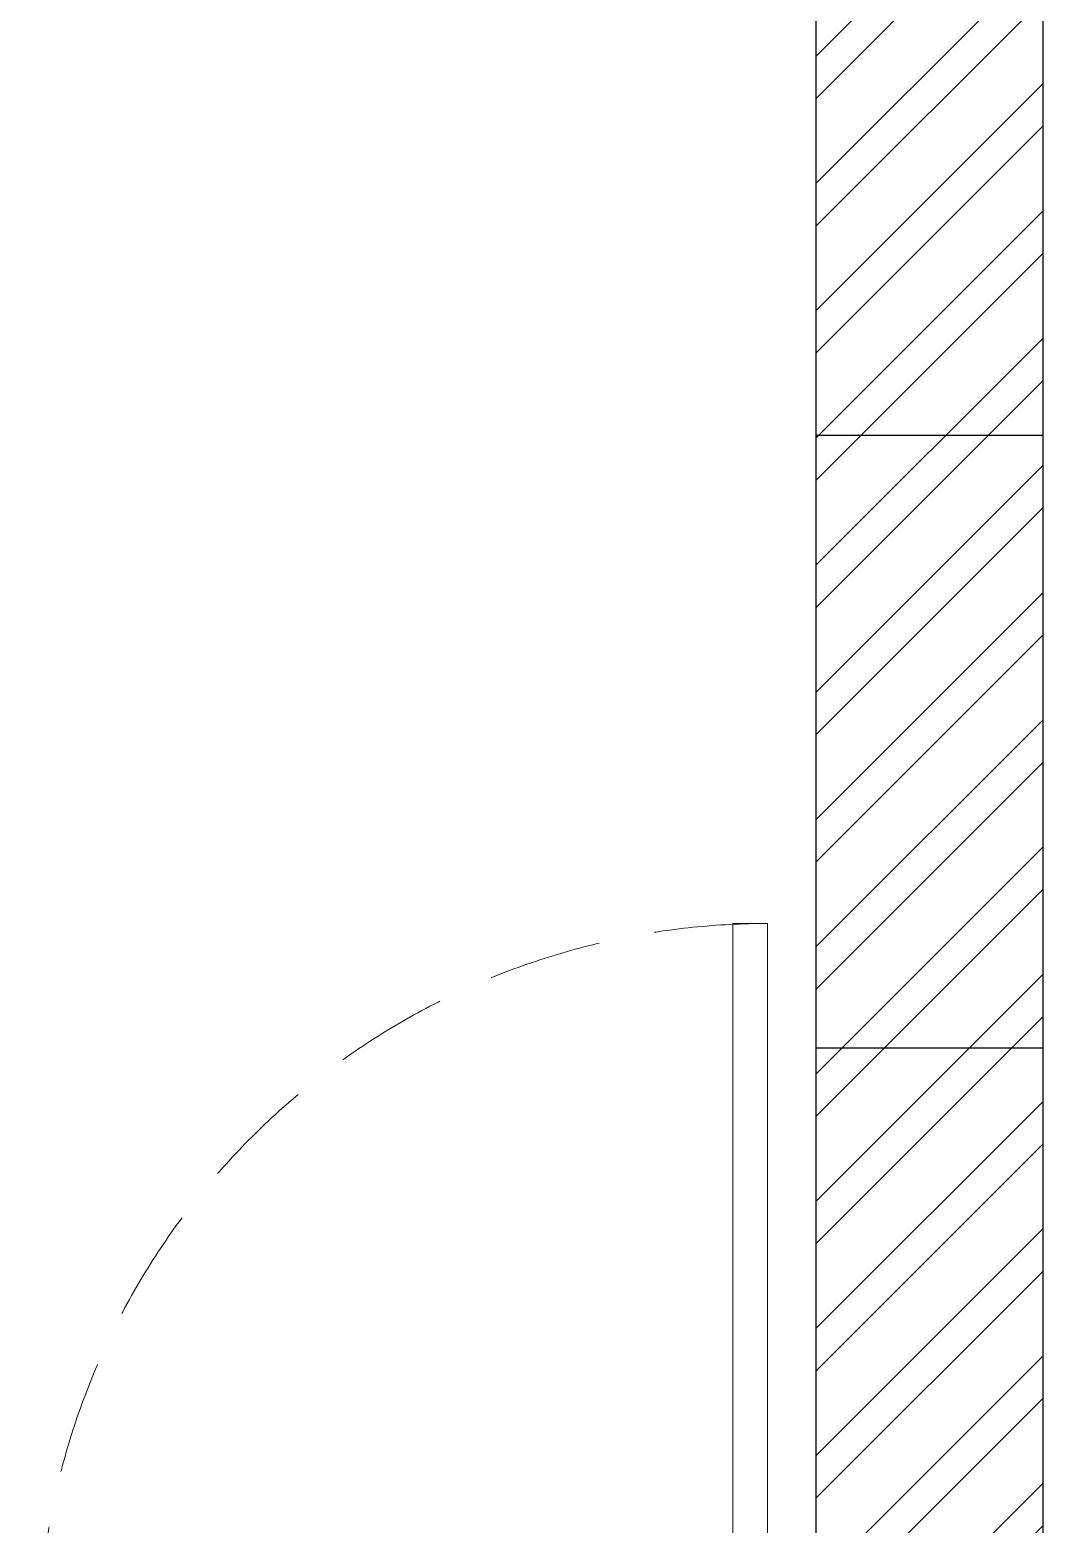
# Model space of a CAD drawing. Header units: feet. Extents: x 9819784 to 9831901, y -7052673 to -7045588.
# Drawn here: x 9830964 to 9831901, y -7049606 to -7048223 of the extents above; entities that cross this region are included whole.
import ezdxf

# ---------------------------------------------------------------- set-up
doc = ezdxf.new("R2010")
doc.units = ezdxf.units.FT
doc.header["$LTSCALE"] = 33
doc.header["$MEASUREMENT"] = 0
doc.linetypes.add('HIDDEN2', pattern=[4.7624999999999975, 3.174999999999998, -1.587499999999999])
doc.layers.add('A-WALL', color=1, linetype='Continuous')
for name, color, linetype, lineweight in [('A-WALL HATCH', 251, 'Continuous', 0), ('Door', 2, 'Continuous', 13), ('LENS-DOOR', 34, 'Continuous', 20), ('LENS_DIMENSION', 193, 'Continuous', 0)]:
    doc.layers.add(name, color=color, linetype=linetype, lineweight=lineweight)

# ---------------------------------------------------------------- blocks, each defined once
blk = doc.blocks.new('A$C917db70c')
at = {"layer": 'A-WALL HATCH'}
h = blk.add_hatch(dxfattribs=at)
h.set_pattern_fill('ANSI32', color=256, scale=222)
h.set_pattern_definition([(45, (-12.4013486392796, 3825.259784526192), (-58.86663953378008, 58.86663953378008), []), (45, (26.84307765075937, 3825.259784526192), (-58.86663953378008, 58.86663953378008), [])])
h.paths.add_polyline_path([(0, 4075), (-209.9993487000465, 4075), (-209.9993487000465, 3508), (0, 3508)])
h.paths.add_polyline_path([(0, 2665), (-209.9993487000465, 2665), (-209.9993487000465, 2098), (0, 2098)])
h.paths.add_polyline_path([(0, 2665), (0, 3508), (-209.9993487000465, 3508), (-209.9993487000465, 3210), (-209.9993487000465, 2960), (-209.9993487000465, 2665)])
h.paths.add_polyline_path([(0, 455), (0, 2098), (-209.9993487000465, 2098), (-209.9993487000465, 1460.480862290598), (-209.9993487000465, 455)])
h.paths.add_polyline_path([(0, 4075), (0, 7085), (-2304.999348700047, 7085), (-2304.999348700047, 6935), (-209.9993487000465, 6935), (-209.9993487000465, 4075)])
h.paths.add_polyline_path([(-644.9993487000465, 0), (-644.9993487000465, 150), (-10454.99934870004, 150), (-10454.99934870004, 0)])
h.paths.add_polyline_path([(-3474.999348700047, 6925), (-3474.999348700047, 7085), (-9554.999364762567, 7085), (-9554.999364762567, 6924.822166100145)])
at = {"layer": 'A-WALL'}
for p, q in [((0, 0), (0, 7085)), ((-209.9993487000465, 3210), (-209.9993487000465, 6935)), ((-209.9993487000465, 4075), (0, 4075)), ((-209.9993487000465, 3508), (0, 3508)), ((-209.9993487000465, 2960), (-209.9993487000465, 3210))]:
    blk.add_line(p, q, dxfattribs=at)
blk = doc.blocks.new('*U50')
at = {"layer": 'LENS-DOOR'}
for p, q in [((548120.2320027523, 1779249.428635961), (548120.2320027453, 1778574.74113736)), ((548120.2320027523, 1779249.428635961), (548152.1070027578, 1779249.428635947)), ((548152.1070027316, 1778574.741137346), (548152.1070027578, 1779249.428635947)), ((547437.5757527299, 1778574.741137398), (547474.763252741, 1778574.741137389)), ((547437.575752725, 1778569.428637378), (547437.5757527299, 1778574.741137398)), ((547474.7632527268, 1778540.209887454), (547474.763252741, 1778574.741137389)), ((548120.2320027453, 1778574.74113736), (548152.1070027316, 1778574.741137346)), ((548191.9507527576, 1778574.741137379), (548154.7632527369, 1778574.741137346)), ((548154.7632527275, 1778540.209887416), (548154.7632527369, 1778574.741137346)), ((548191.950752748, 1778569.428637359), (548191.9507527576, 1778574.741137379)), ((547432.2632527433, 1778569.428637402), (547437.575752725, 1778569.428637378)), ((547432.2632527194, 1778483.28963872), (547432.2632527433, 1778569.428637402)), ((548197.2632527373, 1778569.428637359), (548191.950752748, 1778569.428637359)), ((548197.2632527252, 1778483.289638711), (548197.2632527373, 1778569.428637359)), ((547474.7632527268, 1778540.209887454), (547485.3882527311, 1778540.209887435)), ((547485.3882527287, 1778477.977138734), (547485.3882527311, 1778540.209887435)), ((548144.1382527421, 1778477.977138672), (548144.1382527279, 1778540.209887387)), ((548154.7632527275, 1778540.209887416), (548144.1382527279, 1778540.209887387)), ((547432.2632527194, 1778483.28963872), (547437.5757527275, 1778483.28963872)), ((547437.5757527275, 1778477.977138743), (547437.5757527275, 1778483.28963872)), ((547437.5757527275, 1778477.977138743), (547485.3882527287, 1778477.977138734)), ((548191.9507527337, 1778477.977138692), (548144.1382527421, 1778477.977138672)), ((548191.9507527337, 1778477.977138692), (548191.9507527337, 1778483.289638711)), ((548197.2632527252, 1778483.289638711), (548191.9507527337, 1778483.289638711))]:
    blk.add_line(p, q, dxfattribs=at)
at = {"layer": 'LENS-DOOR', "color": 7, "linetype": 'HIDDEN2'}
blk.add_ellipse((548152.1070027316, 1778574.741137346), major_axis=(-674.6874999987274, 0.0035119641540712), ratio=0.9999999979146821, start_param=-1.570791121506941, end_param=0.0512086788949202, dxfattribs=at)

msp = doc.modelspace()

# ---------------------------------------------------------------- block references
at = {"layer": 'Door'}
msp.add_blockref('*U50', (9283494.06181522, -8828299.517517012), dxfattribs=at)
at = {"layer": 'LENS_DIMENSION'}
msp.add_blockref('A$C917db70c', (9831901.32441665, -7052673.158378952), dxfattribs=at)

doc.saveas('drawing.dxf')
